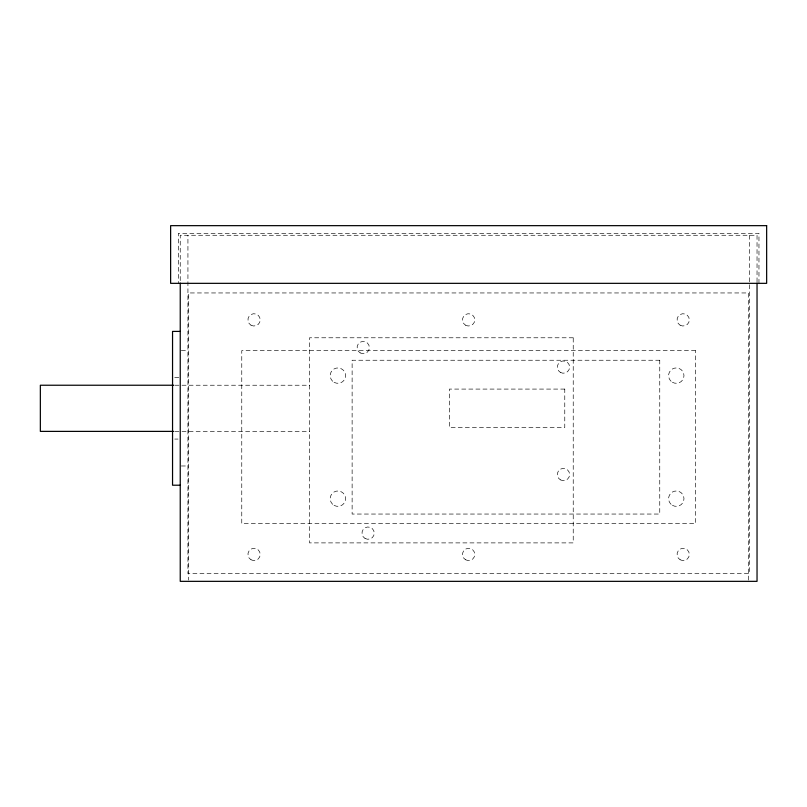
<?xml version="1.0" encoding="UTF-8"?>
<svg xmlns="http://www.w3.org/2000/svg" width="807" height="807" viewBox="0 0 807 807"><rect width="100%" height="100%" fill="white"/><g stroke="black" fill="none" stroke-linecap="round" stroke-linejoin="round"><path stroke-width="0.61" stroke-dasharray="4.04 3.03" d="M181.343 350.631L187.93 350.631M174.746 377.545L180.243 377.545M174.937 385.232L309.525 385.232M174.937 431.382L309.525 431.382M174.746 439.069L178.044 439.069M181.343 465.982L187.93 465.982M758.963 283.338L758.963 233.344L178.317 233.344L178.317 283.338M757.037 281.835L757.037 235.271L180.243 235.271L180.243 281.835M749.35 235.271L749.35 573.656L187.93 573.656L187.93 235.271M748.573 580.082L748.573 292.951L188.697 292.951L188.697 580.082M573.232 337.78L309.525 337.78L309.525 542.889L573.232 542.889L573.232 337.78M695.513 350.631L241.767 350.631L241.767 523.662L695.513 523.662L695.513 350.631M659.753 360.245L352.124 360.245L352.124 514.049L659.753 514.049L659.753 360.245M564.769 389.085L449.408 389.085L449.408 427.528L564.769 427.528L564.769 389.085M360.164 352.881A6.153 6.153 0 0 0 369.394 347.555A6.153 6.153 0 0 0 360.164 342.218A6.153 6.153 0 0 0 360.164 352.881M560.391 479.852A6.153 6.153 0 0 0 569.621 474.526A6.153 6.153 0 0 0 560.391 469.19A6.153 6.153 0 0 0 560.391 479.852M560.391 372.41A6.153 6.153 0 0 0 569.621 367.084A6.153 6.153 0 0 0 560.391 361.758A6.153 6.153 0 0 0 560.391 372.41M365.046 538.451A6.153 6.153 0 0 0 374.277 533.124A6.153 6.153 0 0 0 365.046 527.798A6.153 6.153 0 0 0 365.046 538.451M672.443 382.286A7.687 7.687 0 0 0 683.973 375.618A7.687 7.687 0 0 0 672.443 368.96A7.687 7.687 0 0 0 672.443 382.286M672.443 505.333A7.687 7.687 0 0 0 683.973 498.676A7.687 7.687 0 0 0 672.443 492.008A7.687 7.687 0 0 0 672.443 505.333M334.058 382.286A7.687 7.687 0 0 0 345.588 375.618A7.687 7.687 0 0 0 334.058 368.96A7.687 7.687 0 0 0 334.058 382.286M334.058 505.333A7.687 7.687 0 0 0 345.588 498.676A7.687 7.687 0 0 0 334.058 492.008A7.687 7.687 0 0 0 334.058 505.333M250.997 559.755A6.153 6.153 0 0 0 260.227 554.429A6.153 6.153 0 0 0 250.997 549.103A6.153 6.153 0 0 0 250.997 559.755M465.558 559.755A6.153 6.153 0 0 0 474.788 554.429A6.153 6.153 0 0 0 465.558 549.103A6.153 6.153 0 0 0 465.558 559.755M680.13 559.755A6.153 6.153 0 0 0 689.36 554.429A6.153 6.153 0 0 0 680.13 549.103A6.153 6.153 0 0 0 680.13 559.755M250.997 325.191A6.153 6.153 0 0 0 260.227 319.865A6.153 6.153 0 0 0 250.997 314.538A6.153 6.153 0 0 0 250.997 325.191M465.558 325.191A6.153 6.153 0 0 0 474.788 319.865A6.153 6.153 0 0 0 465.558 314.538A6.153 6.153 0 0 0 465.558 325.191M680.13 325.191A6.153 6.153 0 0 0 689.36 319.865A6.153 6.153 0 0 0 680.13 314.538A6.153 6.153 0 0 0 680.13 325.191"/><path stroke-width="1.21" d="M180.243 331.405L172.547 331.405L172.547 485.209L180.243 485.209M173.676 385.232L40.35 385.232L40.35 431.382L173.676 431.382M757.037 283.086L757.037 581.343L180.243 581.343L180.243 283.086M766.65 225.657L170.63 225.657L170.63 283.338L766.65 283.338L766.65 225.657"/></g></svg>
